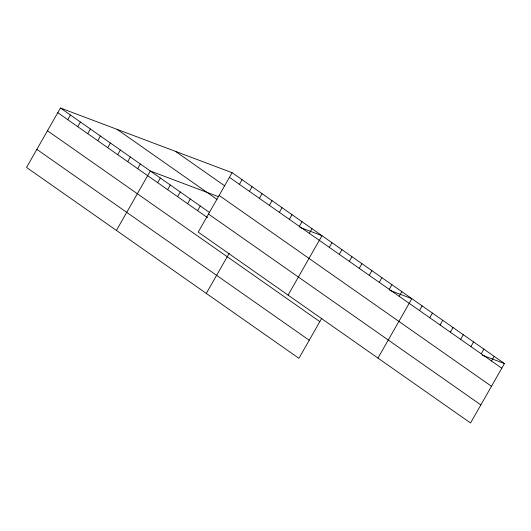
<?xml version="1.0" encoding="UTF-8"?>
<svg xmlns="http://www.w3.org/2000/svg" width="531" height="531" viewBox="0 0 531 531"><rect width="100%" height="100%" fill="white"/><g stroke="black" fill="none" stroke-linecap="round" stroke-linejoin="round"><path stroke-width="0.8" d="M232.093 172.688L198.202 232.113L470.552 422.981L504.45 363.556L232.093 172.688L60.448 108.019L26.55 167.444L298.907 358.312L321.813 318.149M67.769 119.687L70.431 115.021M77.758 126.683L80.42 122.017M87.741 133.686L90.403 129.013M97.731 140.682L100.392 136.016M107.713 147.678L110.375 143.012M117.703 154.68L120.364 150.007M127.686 161.676L130.347 157.01M137.675 168.679L140.337 164.006M116.428 230.427L150.319 171.009L218.334 196.629M157.647 182.671L160.309 178.004M167.63 189.673L170.292 185M177.619 196.669L180.281 192.003M187.602 203.665L190.271 198.999M197.592 210.668L200.253 206.001M239.421 184.35L242.083 179.684M249.404 191.352L252.066 186.686M259.393 198.348L262.055 193.682M206.307 293.417L229.213 253.254M269.376 205.351L272.038 200.678M279.366 212.347L282.027 207.681M289.349 219.343L292.01 214.677M299.338 226.345L302 221.679M309.321 233.341L311.989 228.675M288.074 295.097L321.972 235.671L299.902 227.361M329.293 247.34L331.961 242.674M339.282 254.336L341.944 249.67M349.272 261.338L351.934 256.672M359.255 268.334L361.916 263.668M369.244 275.337L371.906 270.664M379.227 282.333L381.889 277.667M389.216 289.329L391.878 284.662M399.199 296.331L401.861 291.665M377.953 358.086L411.85 298.661L389.781 290.344M419.477 310.542L422.138 305.869M429.765 317.75L432.426 313.084M440.053 324.959L442.715 320.293M450.341 332.174L453.003 327.501M460.629 339.382L463.291 334.716M470.924 346.59L473.586 341.924M481.212 353.805L483.874 349.132M491.5 361.014L494.162 356.347M482.38 355.239L504.45 363.556M229.432 177.354L501.788 368.222M175.449 151.348L224.719 185.87M219.124 195.421L491.48 386.296M117.092 129.358L216.953 199.344M60.448 108.019L209.572 212.533M208.504 214.039L480.86 404.914M57.779 112.685L207.575 217.664M47.478 130.759L319.828 321.627M36.858 149.377L309.215 340.245"/></g></svg>
